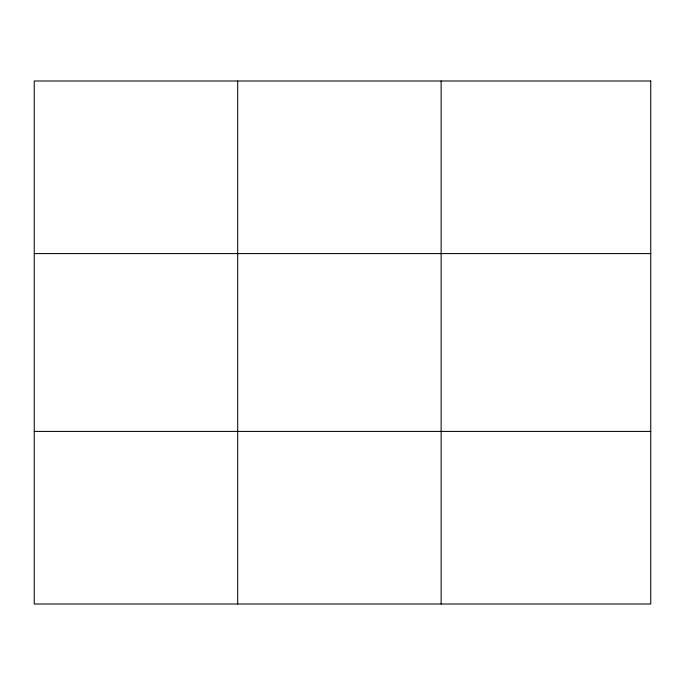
<?xml version="1.0" encoding="UTF-8"?>
<svg xmlns="http://www.w3.org/2000/svg" width="685" height="685" viewBox="0 0 685 685"><rect width="100%" height="100%" fill="white"/><g stroke="black" fill="none" stroke-linecap="round" stroke-linejoin="round"><path stroke-width="1.03" d="M237.695 604.007L237.695 80.993M441.14 604.007L441.14 80.993M34.25 253.587L650.75 253.587M34.25 431.413L650.75 431.413M650.75 80.993L650.75 604.007L34.25 604.007L34.25 80.993L650.75 80.993"/></g></svg>
